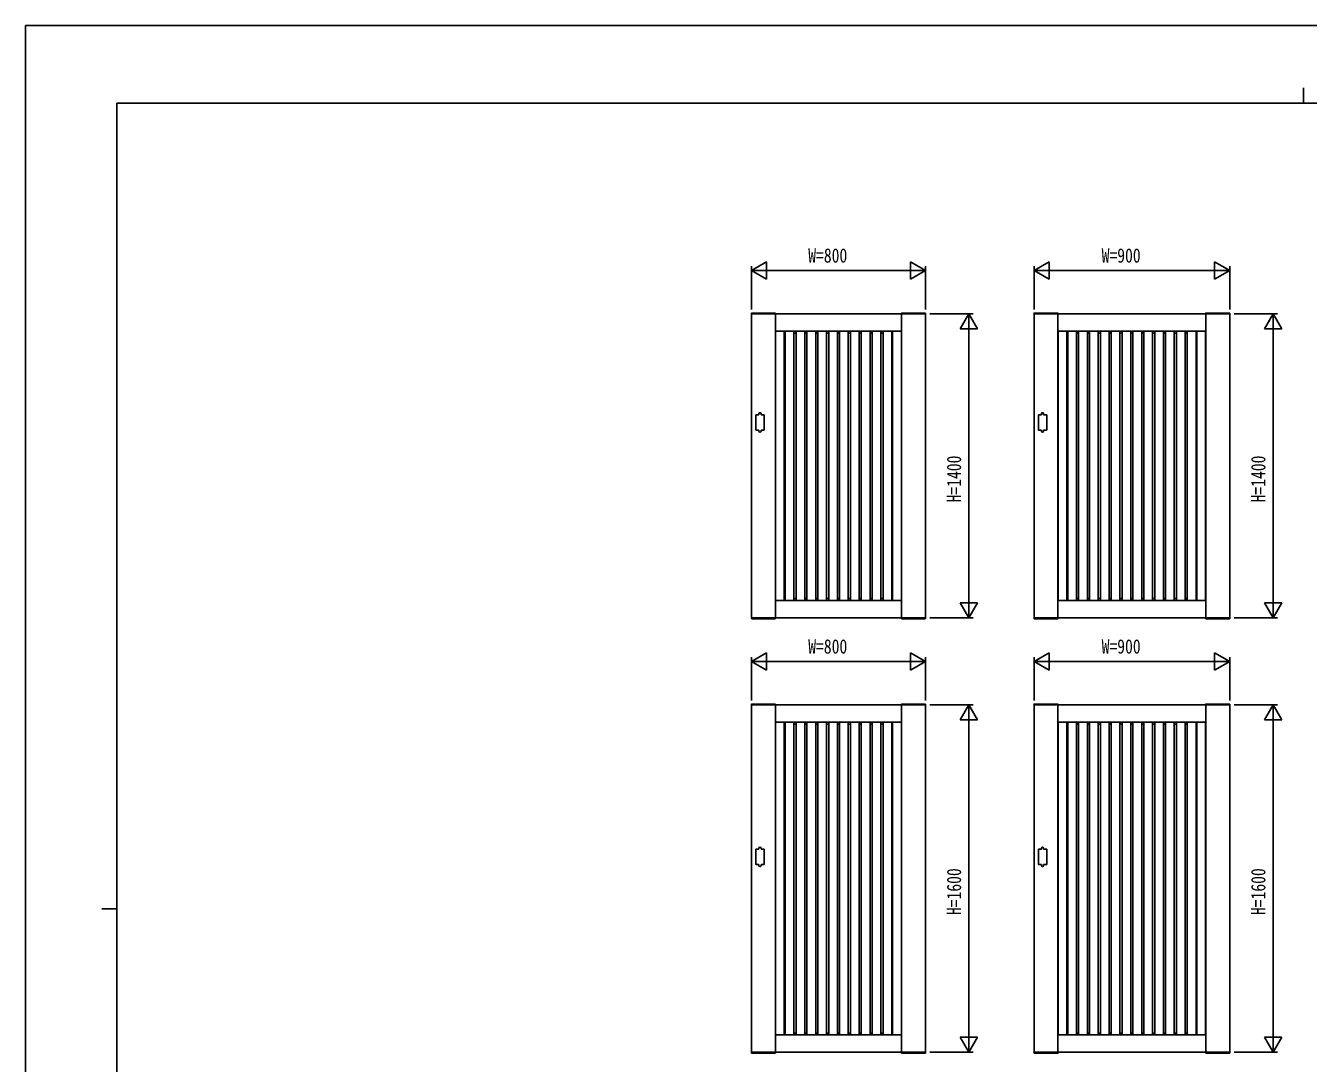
# Model space of a CAD drawing. Units: millimetres on the paper. Extents: x -297 to 297, y -210 to 210.
# Drawn here: x -297 to -1.9, y -28.9 to 210 of the extents above; entities that cross this region are included whole.
import ezdxf
from ezdxf.enums import TextEntityAlignment as Align

# ---------------------------------------------------------------- set-up
doc = ezdxf.new("R2010")
doc.units = ezdxf.units.MM
for name, color, linetype in [('0-2_YKK_A1', 4, 'Continuous'), ('0-3_YKK_D', 6, 'Continuous'), ('0-4_YKK_ZWAK', 7, 'Continuous')]:
    doc.layers.add(name, color=color, linetype=linetype)
doc.styles.add('ＭＳ ゴシック', font='')
doc.styles.get('ＭＳ ゴシック').set_extended_font_data('MS Gothic')

msp = doc.modelspace()

# ---------------------------------------------------------------- linework, layer by layer
at = {"layer": '0-2_YKK_A1'}
for p, q in [((-130.017, 143.778), (-130.024, 143.65)), ((-130.024, 143.65), (-124.474, 143.65)), ((-129.967, 143.825), (-124.53, 143.825)), ((-124.499, 143.65), (-124.499, 73.65)), ((-124.48, 143.778), (-124.474, 143.65)), ((-95.517, 143.778), (-95.524, 143.65)), ((-89.974, 143.65), (-95.524, 143.65)), ((-95.499, 143.65), (-95.499, 73.65)), ((-90.03, 143.825), (-95.467, 143.825)), ((-89.98, 143.778), (-89.974, 143.65)), ((-65.017, 143.778), (-65.024, 143.65)), ((-65.024, 143.65), (-59.474, 143.65)), ((-64.967, 143.825), (-59.53, 143.825)), ((-59.499, 143.65), (-59.499, 73.65)), ((-59.48, 143.778), (-59.474, 143.65)), ((-25.517, 143.778), (-25.524, 143.65)), ((-19.974, 143.65), (-25.524, 143.65)), ((-25.499, 143.65), (-25.499, 73.65)), ((-20.03, 143.825), (-25.467, 143.825)), ((-19.98, 143.778), (-19.974, 143.65)), ((-124.499, 139.65), (-95.499, 139.65)), ((-124.499, 139.21), (-124.459, 139.21)), ((-124.459, 139.65), (-124.459, 77.65)), ((-122.459, 139.65), (-122.459, 77.65)), ((-122.459, 139.21), (-122.249, 139.21)), ((-122.249, 139.65), (-122.249, 77.65)), ((-120.249, 139.65), (-120.249, 77.65)), ((-120.249, 139.21), (-119.749, 139.21)), ((-119.749, 139.65), (-119.749, 77.65)), ((-117.749, 139.65), (-117.749, 77.65)), ((-117.749, 139.21), (-117.249, 139.21)), ((-117.249, 139.65), (-117.249, 77.65)), ((-115.249, 139.65), (-115.249, 77.65)), ((-115.249, 139.21), (-114.749, 139.21)), ((-114.749, 139.65), (-114.749, 77.65)), ((-112.749, 139.65), (-112.749, 77.65)), ((-112.749, 139.21), (-112.249, 139.21)), ((-112.249, 139.65), (-112.249, 77.65)), ((-110.249, 139.65), (-110.249, 77.65)), ((-110.249, 139.21), (-109.749, 139.21)), ((-109.749, 139.65), (-109.749, 77.65)), ((-107.749, 139.65), (-107.749, 77.65)), ((-107.749, 139.21), (-107.249, 139.21)), ((-107.249, 139.65), (-107.249, 77.65)), ((-105.249, 139.65), (-105.249, 77.65)), ((-105.249, 139.21), (-104.749, 139.21)), ((-104.749, 139.65), (-104.749, 77.65)), ((-102.749, 139.65), (-102.749, 77.65)), ((-102.749, 139.21), (-102.249, 139.21)), ((-102.249, 139.65), (-102.249, 77.65)), ((-100.249, 139.65), (-100.249, 77.65)), ((-100.249, 139.21), (-99.749, 139.21)), ((-99.749, 139.65), (-99.749, 77.65)), ((-97.749, 139.65), (-97.749, 77.65)), ((-97.749, 139.21), (-97.539, 139.21)), ((-97.539, 139.65), (-97.539, 77.65)), ((-95.539, 139.65), (-95.539, 77.65)), ((-95.539, 139.21), (-95.499, 139.21)), ((-59.499, 139.65), (-25.499, 139.65)), ((-59.499, 139.21), (-59.459, 139.21)), ((-59.459, 139.65), (-59.459, 77.65)), ((-57.459, 139.65), (-57.459, 77.65)), ((-57.459, 139.21), (-57.249, 139.21)), ((-57.249, 139.65), (-57.249, 77.65)), ((-55.249, 139.65), (-55.249, 77.65)), ((-55.249, 139.21), (-54.749, 139.21)), ((-54.749, 139.65), (-54.749, 77.65)), ((-52.749, 139.65), (-52.749, 77.65)), ((-52.749, 139.21), (-52.249, 139.21)), ((-52.249, 139.65), (-52.249, 77.65)), ((-50.249, 139.65), (-50.249, 77.65)), ((-50.249, 139.21), (-49.749, 139.21)), ((-49.749, 139.65), (-49.749, 77.65)), ((-47.749, 139.65), (-47.749, 77.65)), ((-47.749, 139.21), (-47.249, 139.21)), ((-47.249, 139.65), (-47.249, 77.65)), ((-45.249, 139.65), (-45.249, 77.65)), ((-45.249, 139.21), (-44.749, 139.21)), ((-44.749, 139.65), (-44.749, 77.65)), ((-42.749, 139.65), (-42.749, 77.65)), ((-42.749, 139.21), (-42.249, 139.21)), ((-42.249, 139.65), (-42.249, 77.65)), ((-40.249, 139.65), (-40.249, 77.65)), ((-40.249, 139.21), (-39.749, 139.21)), ((-39.749, 139.65), (-39.749, 77.65)), ((-37.749, 139.65), (-37.749, 77.65)), ((-37.749, 139.21), (-37.249, 139.21)), ((-37.249, 139.65), (-37.249, 77.65)), ((-35.249, 139.65), (-35.249, 77.65)), ((-35.249, 139.21), (-34.749, 139.21)), ((-34.749, 139.65), (-34.749, 77.65)), ((-32.749, 139.65), (-32.749, 77.65)), ((-32.749, 139.21), (-32.249, 139.21)), ((-32.249, 139.65), (-32.249, 77.65)), ((-30.249, 139.65), (-30.249, 77.65)), ((-30.249, 139.21), (-29.749, 139.21)), ((-29.749, 139.65), (-29.749, 77.65)), ((-27.749, 139.65), (-27.749, 77.65)), ((-27.749, 139.21), (-27.539, 139.21)), ((-27.539, 139.65), (-27.539, 77.65)), ((-25.539, 139.65), (-25.539, 77.65)), ((-25.539, 139.21), (-25.499, 139.21)), ((-128.299, 120.4), (-128.299, 120.65)), ((-127.799, 120.4), (-127.799, 120.65)), ((-63.299, 120.4), (-63.299, 120.65)), ((-62.799, 120.4), (-62.799, 120.65)), ((-128.299, 116.9), (-128.299, 116.65)), ((-127.799, 116.9), (-127.799, 116.65)), ((-63.299, 116.9), (-63.299, 116.65)), ((-62.799, 116.9), (-62.799, 116.65)), ((-124.499, 78.09), (-124.459, 78.09)), ((-124.499, 77.65), (-95.499, 77.65)), ((-122.459, 78.09), (-122.249, 78.09)), ((-120.249, 78.09), (-119.749, 78.09)), ((-117.749, 78.09), (-117.249, 78.09)), ((-115.249, 78.09), (-114.749, 78.09)), ((-112.749, 78.09), (-112.249, 78.09)), ((-110.249, 78.09), (-109.749, 78.09)), ((-107.749, 78.09), (-107.249, 78.09)), ((-105.249, 78.09), (-104.749, 78.09)), ((-102.749, 78.09), (-102.249, 78.09)), ((-100.249, 78.09), (-99.749, 78.09)), ((-97.749, 78.09), (-97.539, 78.09)), ((-95.539, 78.09), (-95.499, 78.09)), ((-59.499, 78.09), (-59.459, 78.09)), ((-59.499, 77.65), (-25.499, 77.65)), ((-57.459, 78.09), (-57.249, 78.09)), ((-55.249, 78.09), (-54.749, 78.09)), ((-52.749, 78.09), (-52.249, 78.09)), ((-50.249, 78.09), (-49.749, 78.09)), ((-47.749, 78.09), (-47.249, 78.09)), ((-45.249, 78.09), (-44.749, 78.09)), ((-42.749, 78.09), (-42.249, 78.09)), ((-40.249, 78.09), (-39.749, 78.09)), ((-37.749, 78.09), (-37.249, 78.09)), ((-35.249, 78.09), (-34.749, 78.09)), ((-32.749, 78.09), (-32.249, 78.09)), ((-30.249, 78.09), (-29.749, 78.09)), ((-27.749, 78.09), (-27.539, 78.09)), ((-25.539, 78.09), (-25.499, 78.09)), ((-130.024, 73.65), (-124.474, 73.65)), ((-130.017, 73.522), (-130.024, 73.65)), ((-129.967, 73.475), (-124.53, 73.475)), ((-124.48, 73.522), (-124.474, 73.65)), ((-89.974, 73.65), (-95.524, 73.65)), ((-95.517, 73.522), (-95.524, 73.65)), ((-90.03, 73.475), (-95.467, 73.475)), ((-89.98, 73.522), (-89.974, 73.65)), ((-65.024, 73.65), (-59.474, 73.65)), ((-65.017, 73.522), (-65.024, 73.65)), ((-64.967, 73.475), (-59.53, 73.475)), ((-59.48, 73.522), (-59.474, 73.65)), ((-19.974, 73.65), (-25.524, 73.65)), ((-25.517, 73.522), (-25.524, 73.65)), ((-20.03, 73.475), (-25.467, 73.475)), ((-19.98, 73.522), (-19.974, 73.65)), ((-130.017, 53.778), (-130.024, 53.65)), ((-130.024, 53.65), (-124.474, 53.65)), ((-129.967, 53.825), (-124.53, 53.825)), ((-124.499, 53.65), (-124.499, -26.35)), ((-124.48, 53.778), (-124.474, 53.65)), ((-95.517, 53.778), (-95.524, 53.65)), ((-89.974, 53.65), (-95.524, 53.65)), ((-95.499, 53.65), (-95.499, -26.35)), ((-90.03, 53.825), (-95.467, 53.825)), ((-89.98, 53.778), (-89.974, 53.65)), ((-65.017, 53.778), (-65.024, 53.65)), ((-65.024, 53.65), (-59.474, 53.65)), ((-64.967, 53.825), (-59.53, 53.825)), ((-59.499, 53.65), (-59.499, -26.35)), ((-59.48, 53.778), (-59.474, 53.65)), ((-25.517, 53.778), (-25.524, 53.65)), ((-19.974, 53.65), (-25.524, 53.65)), ((-25.499, 53.65), (-25.499, -26.35)), ((-20.03, 53.825), (-25.467, 53.825)), ((-19.98, 53.778), (-19.974, 53.65)), ((-124.499, 49.65), (-95.499, 49.65)), ((-124.499, 49.21), (-124.459, 49.21)), ((-124.459, 49.65), (-124.459, -22.35)), ((-122.459, 49.65), (-122.459, -22.35)), ((-122.459, 49.21), (-122.249, 49.21)), ((-122.249, 49.65), (-122.249, -22.35)), ((-120.249, 49.65), (-120.249, -22.35)), ((-120.249, 49.21), (-119.749, 49.21)), ((-119.749, 49.65), (-119.749, -22.35)), ((-117.749, 49.65), (-117.749, -22.35)), ((-117.749, 49.21), (-117.249, 49.21)), ((-117.249, 49.65), (-117.249, -22.35)), ((-115.249, 49.65), (-115.249, -22.35)), ((-115.249, 49.21), (-114.749, 49.21)), ((-114.749, 49.65), (-114.749, -22.35)), ((-112.749, 49.65), (-112.749, -22.35)), ((-112.749, 49.21), (-112.249, 49.21)), ((-112.249, 49.65), (-112.249, -22.35)), ((-110.249, 49.65), (-110.249, -22.35)), ((-110.249, 49.21), (-109.749, 49.21)), ((-109.749, 49.65), (-109.749, -22.35)), ((-107.749, 49.65), (-107.749, -22.35)), ((-107.749, 49.21), (-107.249, 49.21)), ((-107.249, 49.65), (-107.249, -22.35)), ((-105.249, 49.65), (-105.249, -22.35)), ((-105.249, 49.21), (-104.749, 49.21)), ((-104.749, 49.65), (-104.749, -22.35)), ((-102.749, 49.65), (-102.749, -22.35)), ((-102.749, 49.21), (-102.249, 49.21)), ((-102.249, 49.65), (-102.249, -22.35)), ((-100.249, 49.65), (-100.249, -22.35)), ((-100.249, 49.21), (-99.749, 49.21)), ((-99.749, 49.65), (-99.749, -22.35)), ((-97.749, 49.65), (-97.749, -22.35)), ((-97.749, 49.21), (-97.539, 49.21)), ((-97.539, 49.65), (-97.539, -22.35)), ((-95.539, 49.65), (-95.539, -22.35)), ((-95.539, 49.21), (-95.499, 49.21)), ((-59.499, 49.65), (-25.499, 49.65)), ((-59.499, 49.21), (-59.459, 49.21)), ((-59.459, 49.65), (-59.459, -22.35)), ((-57.459, 49.65), (-57.459, -22.35)), ((-57.459, 49.21), (-57.249, 49.21)), ((-57.249, 49.65), (-57.249, -22.35)), ((-55.249, 49.65), (-55.249, -22.35)), ((-55.249, 49.21), (-54.749, 49.21)), ((-54.749, 49.65), (-54.749, -22.35)), ((-52.749, 49.65), (-52.749, -22.35)), ((-52.749, 49.21), (-52.249, 49.21)), ((-52.249, 49.65), (-52.249, -22.35)), ((-50.249, 49.65), (-50.249, -22.35)), ((-50.249, 49.21), (-49.749, 49.21)), ((-49.749, 49.65), (-49.749, -22.35)), ((-47.749, 49.65), (-47.749, -22.35)), ((-47.749, 49.21), (-47.249, 49.21)), ((-47.249, 49.65), (-47.249, -22.35)), ((-45.249, 49.65), (-45.249, -22.35)), ((-45.249, 49.21), (-44.749, 49.21)), ((-44.749, 49.65), (-44.749, -22.35)), ((-42.749, 49.65), (-42.749, -22.35)), ((-42.749, 49.21), (-42.249, 49.21)), ((-42.249, 49.65), (-42.249, -22.35)), ((-40.249, 49.65), (-40.249, -22.35)), ((-40.249, 49.21), (-39.749, 49.21)), ((-39.749, 49.65), (-39.749, -22.35)), ((-37.749, 49.65), (-37.749, -22.35)), ((-37.749, 49.21), (-37.249, 49.21)), ((-37.249, 49.65), (-37.249, -22.35)), ((-35.249, 49.65), (-35.249, -22.35)), ((-35.249, 49.21), (-34.749, 49.21)), ((-34.749, 49.65), (-34.749, -22.35)), ((-32.749, 49.65), (-32.749, -22.35)), ((-32.749, 49.21), (-32.249, 49.21)), ((-32.249, 49.65), (-32.249, -22.35)), ((-30.249, 49.65), (-30.249, -22.35)), ((-30.249, 49.21), (-29.749, 49.21)), ((-29.749, 49.65), (-29.749, -22.35)), ((-27.749, 49.65), (-27.749, -22.35)), ((-27.749, 49.21), (-27.539, 49.21)), ((-27.539, 49.65), (-27.539, -22.35)), ((-25.539, 49.65), (-25.539, -22.35)), ((-25.539, 49.21), (-25.499, 49.21)), ((-128.299, 20.4), (-128.299, 20.65)), ((-127.799, 20.4), (-127.799, 20.65)), ((-63.299, 20.4), (-63.299, 20.65)), ((-62.799, 20.4), (-62.799, 20.65)), ((-128.299, 16.9), (-128.299, 16.65)), ((-127.799, 16.9), (-127.799, 16.65)), ((-63.299, 16.9), (-63.299, 16.65)), ((-62.799, 16.9), (-62.799, 16.65)), ((-124.499, -21.91), (-124.459, -21.91)), ((-124.499, -22.35), (-95.499, -22.35)), ((-122.459, -21.91), (-122.249, -21.91)), ((-120.249, -21.91), (-119.749, -21.91)), ((-117.749, -21.91), (-117.249, -21.91)), ((-115.249, -21.91), (-114.749, -21.91)), ((-112.749, -21.91), (-112.249, -21.91)), ((-110.249, -21.91), (-109.749, -21.91)), ((-107.749, -21.91), (-107.249, -21.91)), ((-105.249, -21.91), (-104.749, -21.91)), ((-102.749, -21.91), (-102.249, -21.91)), ((-100.249, -21.91), (-99.749, -21.91)), ((-97.749, -21.91), (-97.539, -21.91)), ((-95.539, -21.91), (-95.499, -21.91)), ((-59.499, -21.91), (-59.459, -21.91)), ((-59.499, -22.35), (-25.499, -22.35)), ((-57.459, -21.91), (-57.249, -21.91)), ((-55.249, -21.91), (-54.749, -21.91)), ((-52.749, -21.91), (-52.249, -21.91)), ((-50.249, -21.91), (-49.749, -21.91)), ((-47.749, -21.91), (-47.249, -21.91)), ((-45.249, -21.91), (-44.749, -21.91)), ((-42.749, -21.91), (-42.249, -21.91)), ((-40.249, -21.91), (-39.749, -21.91)), ((-37.749, -21.91), (-37.249, -21.91)), ((-35.249, -21.91), (-34.749, -21.91)), ((-32.749, -21.91), (-32.249, -21.91)), ((-30.249, -21.91), (-29.749, -21.91)), ((-27.749, -21.91), (-27.539, -21.91)), ((-25.539, -21.91), (-25.499, -21.91)), ((-130.024, -26.35), (-124.474, -26.35)), ((-130.017, -26.478), (-130.024, -26.35)), ((-129.967, -26.525), (-124.53, -26.525)), ((-124.48, -26.478), (-124.474, -26.35)), ((-89.974, -26.35), (-95.524, -26.35)), ((-95.517, -26.478), (-95.524, -26.35)), ((-90.03, -26.525), (-95.467, -26.525)), ((-89.98, -26.478), (-89.974, -26.35)), ((-65.024, -26.35), (-59.474, -26.35)), ((-65.017, -26.478), (-65.024, -26.35)), ((-64.967, -26.525), (-59.53, -26.525)), ((-59.48, -26.478), (-59.474, -26.35)), ((-19.974, -26.35), (-25.524, -26.35)), ((-25.517, -26.478), (-25.524, -26.35)), ((-20.03, -26.525), (-25.467, -26.525)), ((-19.98, -26.478), (-19.974, -26.35))]:
    msp.add_line(p, q, dxfattribs=at)
for points in [[(-129.999, 143.65), (-89.999, 143.65), (-89.999, 73.65), (-129.999, 73.65)], [(-64.999, 143.65), (-19.999, 143.65), (-19.999, 73.65), (-64.999, 73.65)], [(-129.999, 53.65), (-89.999, 53.65), (-89.999, -26.35), (-129.999, -26.35)], [(-64.999, 53.65), (-19.999, 53.65), (-19.999, -26.35), (-64.999, -26.35)]]:
    msp.add_lwpolyline(points, close=True, dxfattribs=at)
for points in [[(-128.299, 120.4), (-128.999, 120.4), (-128.999, 116.9), (-128.299, 116.9)], [(-127.799, 116.9), (-127.099, 116.9), (-127.099, 120.4), (-127.799, 120.4)], [(-63.299, 120.4), (-63.999, 120.4), (-63.999, 116.9), (-63.299, 116.9)], [(-62.799, 116.9), (-62.099, 116.9), (-62.099, 120.4), (-62.799, 120.4)], [(-128.299, 20.4), (-128.999, 20.4), (-128.999, 16.9), (-128.299, 16.9)], [(-127.799, 16.9), (-127.099, 16.9), (-127.099, 20.4), (-127.799, 20.4)], [(-63.299, 20.4), (-63.999, 20.4), (-63.999, 16.9), (-63.299, 16.9)], [(-62.799, 16.9), (-62.099, 16.9), (-62.099, 20.4), (-62.799, 20.4)]]:
    msp.add_lwpolyline(points, dxfattribs=at)
for centre, radius, start, end in [((-129.967, 143.775), 0.05, 90, 177), ((-124.53, 143.775), 0.05, 3, 90), ((-95.467, 143.775), 0.05, 90, 177), ((-90.03, 143.775), 0.05, 3, 90), ((-64.967, 143.775), 0.05, 90, 177), ((-59.53, 143.775), 0.05, 3, 90), ((-25.467, 143.775), 0.05, 90, 177), ((-20.03, 143.775), 0.05, 3, 90), ((-128.049, 120.65), 0.25, 0, 180), ((-63.049, 120.65), 0.25, 0, 180), ((-128.049, 116.65), 0.25, 180, 0), ((-63.049, 116.65), 0.25, 180, 0), ((-129.967, 73.525), 0.05, 183, 270), ((-124.53, 73.525), 0.05, 270, 357), ((-95.467, 73.525), 0.05, 183, 270), ((-90.03, 73.525), 0.05, 270, 357), ((-64.967, 73.525), 0.05, 183, 270), ((-59.53, 73.525), 0.05, 270, 357), ((-25.467, 73.525), 0.05, 183, 270), ((-20.03, 73.525), 0.05, 270, 357), ((-129.967, 53.775), 0.05, 90, 177), ((-124.53, 53.775), 0.05, 3, 90), ((-95.467, 53.775), 0.05, 90, 177), ((-90.03, 53.775), 0.05, 3, 90), ((-64.967, 53.775), 0.05, 90, 177), ((-59.53, 53.775), 0.05, 3, 90), ((-25.467, 53.775), 0.05, 90, 177), ((-20.03, 53.775), 0.05, 3, 90), ((-128.049, 20.65), 0.25, 0, 180), ((-63.049, 20.65), 0.25, 0, 180), ((-128.049, 16.65), 0.25, 180, 0), ((-63.049, 16.65), 0.25, 180, 0), ((-129.967, -26.475), 0.05, 183, 270), ((-124.53, -26.475), 0.05, 270, 357), ((-95.467, -26.475), 0.05, 183, 270), ((-90.03, -26.475), 0.05, 270, 357), ((-64.967, -26.475), 0.05, 183, 270), ((-59.53, -26.475), 0.05, 270, 357), ((-25.467, -26.475), 0.05, 183, 270), ((-20.03, -26.475), 0.05, 270, 357)]:
    msp.add_arc(centre, radius, start, end, dxfattribs=at)
at = {"layer": '0-3_YKK_D'}
for p, q in [((-129.999, 153.65), (-126.535, 155.65)), ((-129.999, 144.65), (-129.999, 154.65)), ((-129.999, 153.65), (-126.535, 151.65)), ((-129.999, 153.65), (-123.07, 153.65)), ((-126.535, 151.65), (-126.535, 155.65)), ((-125.999, 153.65), (-93.999, 153.65)), ((-89.999, 153.65), (-96.927, 153.65)), ((-89.999, 153.65), (-93.463, 155.65)), ((-93.463, 155.65), (-93.463, 151.65)), ((-89.999, 153.65), (-93.463, 151.65)), ((-89.999, 144.65), (-89.999, 154.65)), ((-64.999, 153.65), (-61.535, 155.65)), ((-64.999, 144.65), (-64.999, 154.65)), ((-64.999, 153.65), (-61.535, 151.65)), ((-64.999, 153.65), (-58.07, 153.65)), ((-61.535, 151.65), (-61.535, 155.65)), ((-60.999, 153.65), (-23.999, 153.65)), ((-19.999, 153.65), (-26.927, 153.65)), ((-19.999, 153.65), (-23.463, 155.65)), ((-23.463, 155.65), (-23.463, 151.65)), ((-19.999, 153.65), (-23.463, 151.65)), ((-19.999, 144.65), (-19.999, 154.65)), ((-88.999, 143.65), (-78.999, 143.65)), ((-79.999, 143.65), (-81.999, 140.186)), ((-79.999, 143.65), (-77.999, 140.186)), ((-79.999, 143.65), (-79.999, 136.722)), ((-18.999, 143.65), (-8.999, 143.65)), ((-9.999, 143.65), (-11.999, 140.186)), ((-9.999, 143.65), (-7.999, 140.186)), ((-9.999, 143.65), (-9.999, 136.722)), ((-81.999, 140.186), (-77.999, 140.186)), ((-79.999, 139.65), (-79.999, 77.65)), ((-11.999, 140.186), (-7.999, 140.186)), ((-9.999, 139.65), (-9.999, 77.65)), ((-79.999, 73.65), (-79.999, 80.578)), ((-9.999, 73.65), (-9.999, 80.578)), ((-79.999, 73.65), (-81.999, 77.114)), ((-77.999, 77.114), (-81.999, 77.114)), ((-79.999, 73.65), (-77.999, 77.114)), ((-9.999, 73.65), (-11.999, 77.114)), ((-7.999, 77.114), (-11.999, 77.114)), ((-9.999, 73.65), (-7.999, 77.114)), ((-88.999, 73.65), (-78.999, 73.65)), ((-18.999, 73.65), (-8.999, 73.65)), ((-129.999, 63.65), (-126.535, 65.65)), ((-126.535, 61.65), (-126.535, 65.65)), ((-89.999, 63.65), (-93.463, 65.65)), ((-93.463, 65.65), (-93.463, 61.65)), ((-64.999, 63.65), (-61.535, 65.65)), ((-61.535, 61.65), (-61.535, 65.65)), ((-19.999, 63.65), (-23.463, 65.65)), ((-23.463, 65.65), (-23.463, 61.65)), ((-129.999, 54.65), (-129.999, 64.65)), ((-129.999, 63.65), (-126.535, 61.65)), ((-129.999, 63.65), (-123.07, 63.65)), ((-125.999, 63.65), (-93.999, 63.65)), ((-89.999, 63.65), (-96.927, 63.65)), ((-89.999, 63.65), (-93.463, 61.65)), ((-89.999, 54.65), (-89.999, 64.65)), ((-64.999, 54.65), (-64.999, 64.65)), ((-64.999, 63.65), (-61.535, 61.65)), ((-64.999, 63.65), (-58.07, 63.65)), ((-60.999, 63.65), (-23.999, 63.65)), ((-19.999, 63.65), (-26.927, 63.65)), ((-19.999, 63.65), (-23.463, 61.65)), ((-19.999, 54.65), (-19.999, 64.65)), ((-88.999, 53.65), (-78.999, 53.65)), ((-79.999, 53.65), (-81.999, 50.186)), ((-79.999, 53.65), (-77.999, 50.186)), ((-79.999, 53.65), (-79.999, 46.722)), ((-18.999, 53.65), (-8.999, 53.65)), ((-9.999, 53.65), (-11.999, 50.186)), ((-9.999, 53.65), (-7.999, 50.186)), ((-9.999, 53.65), (-9.999, 46.722)), ((-81.999, 50.186), (-77.999, 50.186)), ((-11.999, 50.186), (-7.999, 50.186)), ((-79.999, 49.65), (-79.999, -22.35)), ((-9.999, 49.65), (-9.999, -22.35)), ((-79.999, -26.35), (-79.999, -19.422)), ((-9.999, -26.35), (-9.999, -19.422)), ((-79.999, -26.35), (-81.999, -22.886)), ((-77.999, -22.886), (-81.999, -22.886)), ((-79.999, -26.35), (-77.999, -22.886)), ((-9.999, -26.35), (-11.999, -22.886)), ((-7.999, -22.886), (-11.999, -22.886)), ((-9.999, -26.35), (-7.999, -22.886)), ((-88.999, -26.35), (-78.999, -26.35)), ((-18.999, -26.35), (-8.999, -26.35))]:
    msp.add_line(p, q, dxfattribs=at)
at = {"layer": '0-4_YKK_ZWAK'}
for p, q in [((-2.999, 195.65), (-2.999, 192.15)), ((270.001, 192.15), (-275.999, 192.15)), ((-275.999, -178.85), (-275.999, 192.15)), ((-279.499, 6.65), (-275.999, 6.65))]:
    msp.add_line(p, q, dxfattribs=at)
msp.add_lwpolyline([(-297, -210), (297, -210), (297, 210), (-297, 210)], close=True, dxfattribs=at)

# ---------------------------------------------------------------- texts
at = {"layer": '0-3_YKK_D', "style": 'ＭＳ ゴシック', "width": 0.8}
for s, p in [('W=800', (-116.959, 154.45)), ('W=900', (-49.459, 154.45)), ('W=800', (-116.959, 64.45)), ('W=900', (-49.459, 64.45))]:
    msp.add_text(s, height=3.299, dxfattribs=at).set_placement(p, align=Align.BOTTOM_LEFT)
for s, p in [('H=1400', (-80.799, 100.25)), ('H=1400', (-10.799, 100.25)), ('H=1600', (-80.799, 5.25)), ('H=1600', (-10.799, 5.25))]:
    msp.add_text(s, height=3.299, rotation=90, dxfattribs=at).set_placement(p, align=Align.BOTTOM_LEFT)

doc.saveas('drawing.dxf')
